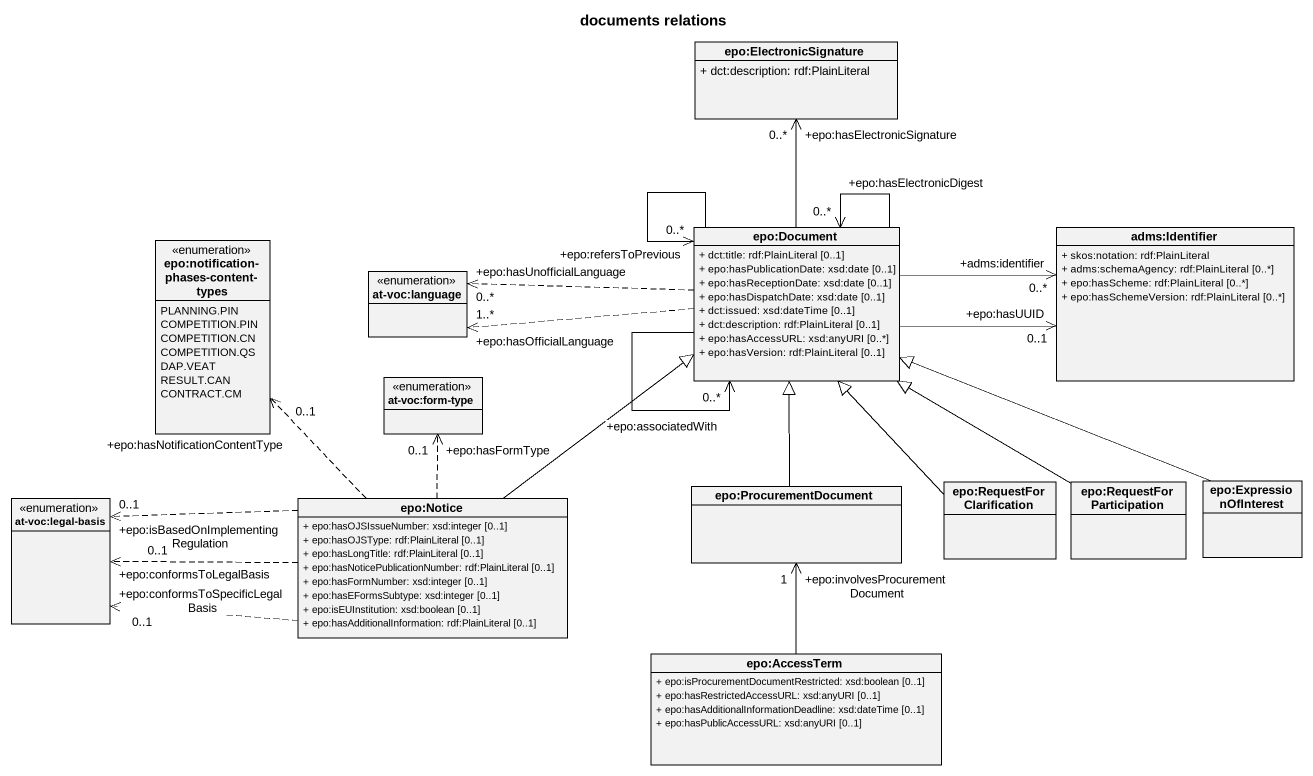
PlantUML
@startuml
title documents relations
hide circle
hide empty members
skinparam classAttributeIconSize 0
class "epo:ElectronicSignature" as epo_ElectronicSignature {
  + dct:description: rdf:PlainLiteral
}
class "epo:Document" as epo_Document {
  + dct:title: rdf:PlainLiteral [0..1]
  + epo:hasPublicationDate: xsd:date [0..1]
  + epo:hasReceptionDate: xsd:date [0..1]
  + epo:hasDispatchDate: xsd:date [0..1]
  + dct:issued: xsd:dateTime [0..1]
  + dct:description: rdf:PlainLiteral [0..1]
  + epo:hasAccessURL: xsd:anyURI [0..*]
  + epo:hasVersion: rdf:PlainLiteral [0..1]
}
class "adms:Identifier" as adms_Identifier {
  + skos:notation: rdf:PlainLiteral
  + adms:schemaAgency: rdf:PlainLiteral [0..*]
  + epo:hasScheme: rdf:PlainLiteral [0..*]
  + epo:hasSchemeVersion: rdf:PlainLiteral [0..*]
}
enum "epo:notification-phases-content-types" as epo_notification_phases {
  PLANNING.PIN
  COMPETITION.PIN
  COMPETITION.CN
  COMPETITION.QS
  DAP.VEAT
  RESULT.CAN
  CONTRACT.CM
}
enum "at-voc:language" as at_voc_language
enum "at-voc:form-type" as at_voc_form_type
class "epo:RequestForClarification" as epo_RequestForClarification
class "epo:RequestForParticipation" as epo_RequestForParticipation
class "epo:ExpressionOfInterest" as epo_ExpressionOfInterest
enum "at-voc:legal-basis" as at_voc_legal_basis
class "epo:Notice" as epo_Notice {
  + epo:hasOJSIssueNumber: xsd:integer [0..1]
  + epo:hasOJSType: rdf:PlainLiteral [0..1]
  + epo:hasLongTitle: rdf:PlainLiteral [0..1]
  + epo:hasNoticePublicationNumber: rdf:PlainLiteral [0..1]
  + epo:hasFormNumber: xsd:integer [0..1]
  + epo:hasEFormsSubtype: xsd:integer [0..1]
  + epo:isEUInstitution: xsd:boolean [0..1]
  + epo:hasAdditionalInformation: rdf:PlainLiteral [0..1]
}
class "epo:ProcurementDocument" as epo_ProcurementDocument
class "epo:AccessTerm" as epo_AccessTerm {
  + epo:isProcurementDocumentRestricted: xsd:boolean [0..1]
  + epo:hasRestrictedAccessURL: xsd:anyURI [0..1]
  + epo:hasAdditionalInformationDeadline: xsd:dateTime [0..1]
  + epo:hasPublicAccessURL: xsd:anyURI [0..1]
}
epo_Document -up-> "+epo:hasElectronicSignature\n0..*" epo_ElectronicSignature
epo_Document --> "+epo:associatedWith\n0..*" epo_Document
epo_Document --> "+epo:hasElectronicDigest\n0..*" epo_Document
epo_Document --> "+epo:refersToPrevious\n0..*" epo_Document
epo_Document -right-> "+epo:hasUUID\n0..1" adms_Identifier
epo_Document -right-> "+adms:identifier\n0..*" adms_Identifier
epo_Document .left.> "+epo:hasOfficialLanguage\n1..*" at_voc_language
epo_Document .left.> "+epo:hasUnofficialLanguage\n0..*" at_voc_language
epo_RequestForClarification -up-|> epo_Document
epo_RequestForParticipation -up-|> epo_Document
epo_ExpressionOfInterest -left-|> epo_Document
epo_Notice -up-|> epo_Document
epo_Notice .up.> "+epo:hasNotificationContentType\n0..1" epo_notification_phases
epo_Notice .up.> "+epo:hasFormType\n0..1" at_voc_form_type
epo_Notice .left.> "+epo:isBasedOnImplementingRegulation\n0..1" at_voc_legal_basis
epo_Notice .left.> "+epo:conformsToLegalBasis\n0..1" at_voc_legal_basis
epo_Notice .left.> "+epo:conformsToSpecificLegalBasis\n0..1" at_voc_legal_basis
epo_ProcurementDocument -up-|> epo_Document
epo_AccessTerm -up-> "+epo:involvesProcurementDocument\n1" epo_ProcurementDocument
@enduml
